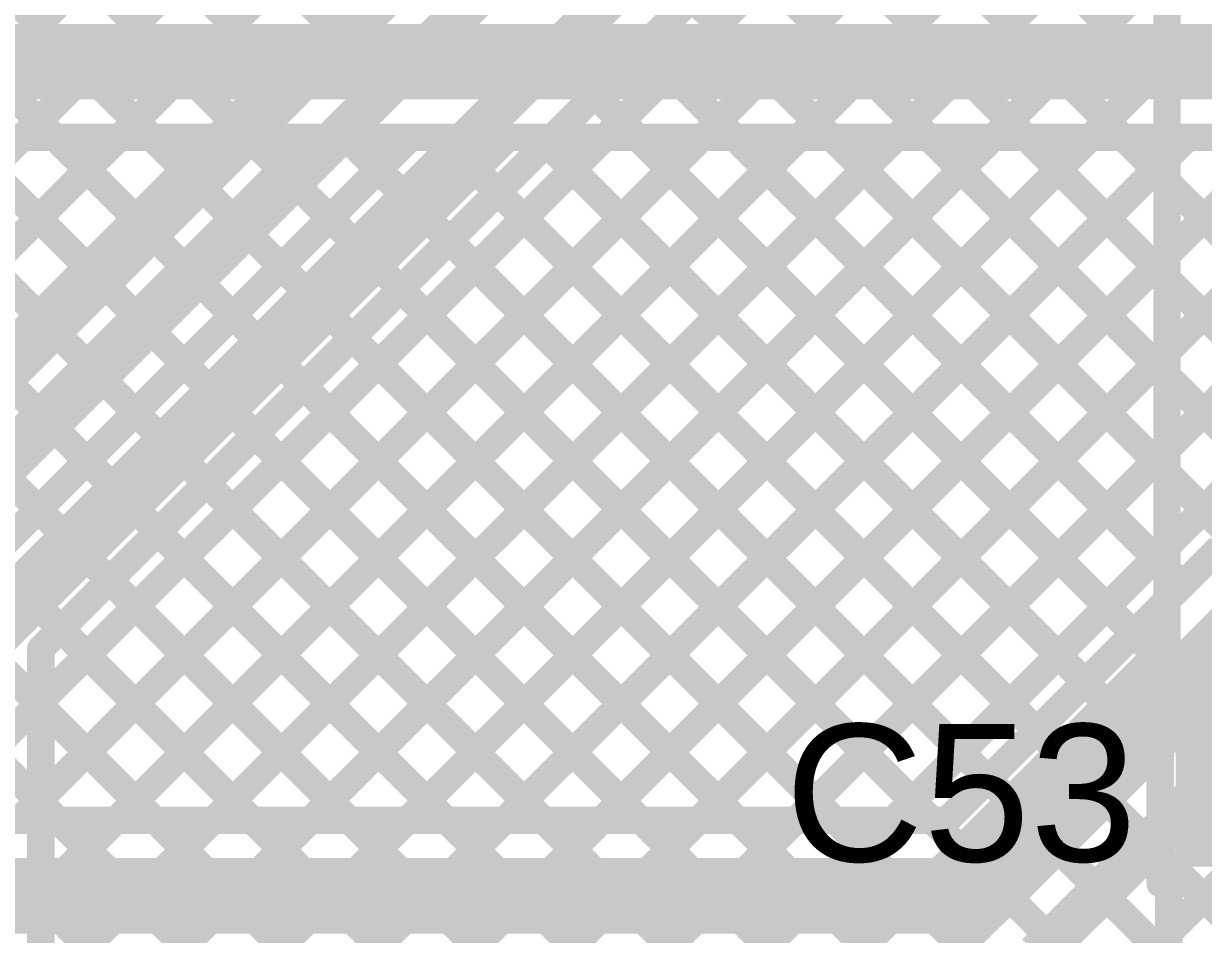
# Model space of a CAD drawing. Header units: millimetres. Extents: x 0 to 214, y 0 to 214.
# Drawn here: x 2.037 to 2.3806, y 3.0317 to 3.2971 of the extents above; entities that cross this region are included whole.
import ezdxf

# ---------------------------------------------------------------- set-up
doc = ezdxf.new("R2010")
doc.units = ezdxf.units.MM
doc.header["$MEASUREMENT"] = 0
for name, color, linetype in [('BottomLayer', 5, 'Continuous'), ('TopLayer', 1, 'Continuous'), ('TopOverlay', 2, 'Continuous'), ('TopPaste', 8, 'Continuous'), ('TopSolder', 216, 'Continuous')]:
    doc.layers.add(name, color=color, linetype=linetype)
doc.styles.add('Arial', font='', dxfattribs={"height": 0.2})
doc.styles.get('Arial').set_extended_font_data('Arial')

# ---------------------------------------------------------------- blocks, each defined once
blk = doc.blocks.new('C__0603_266')
at = {"layer": 'TopLayer'}
for points in [[(-0.015, 0.0175), (-0.015, -0.0175), (-0.045, -0.0175), (-0.045, 0.0175)], [(0.045, 0.0175), (0.045, -0.0175), (0.015, -0.0175), (0.015, 0.0175)]]:
    blk.add_hatch(color=1, dxfattribs=at).paths.add_polyline_path(points)
at = {"layer": 'TopPaste'}
for points in [[(-0.015, 0.0175), (-0.015, -0.0175), (-0.045, -0.0175), (-0.045, 0.0175)], [(0.045, 0.0175), (0.045, -0.0175), (0.015, -0.0175), (0.015, 0.0175)]]:
    blk.add_hatch(color=8, dxfattribs=at).paths.add_polyline_path(points)
at = {"layer": 'TopSolder'}
for points in [[(-0.01264, 0.01986), (-0.01264, -0.01986), (-0.04736, -0.01986), (-0.04736, 0.01986)], [(0.04736, 0.01986), (0.04736, -0.01986), (0.01264, -0.01986), (0.01264, 0.01986)]]:
    blk.add_hatch(color=216, dxfattribs=at).paths.add_polyline_path(points)
at = {"layer": 'TopOverlay', "const_width": 0.005}
for points in [[(-0.049, -0.021), (-0.049, 0.021)], [(-0.049, 0.021), (-0.018, 0.021)], [(0.018, 0.021), (0.049, 0.021)], [(0.049, -0.021), (0.049, 0.021)], [(-0.049, -0.021), (-0.018, -0.021)], [(0.018, -0.021), (0.049, -0.021)]]:
    blk.add_lwpolyline(points, dxfattribs=at)
at = {"layer": 'TopOverlay', "const_width": 0.0025}
for points in [[(-0.05025, 0.021, 1), (-0.04775, 0.021, 1)], [(-0.05025, 0.021, 1), (-0.04775, 0.021, 1)], [(-0.01925, 0.021, 1), (-0.01675, 0.021, 1)], [(0.01675, 0.021, 1), (0.01925, 0.021, 1)], [(0.04775, 0.021, 1), (0.05025, 0.021, 1)], [(0.04775, 0.021, 1), (0.05025, 0.021, 1)], [(-0.05025, -0.021, 1), (-0.04775, -0.021, 1)], [(-0.05025, -0.021, 1), (-0.04775, -0.021, 1)], [(-0.01925, -0.021, 1), (-0.01675, -0.021, 1)], [(0.01675, -0.021, 1), (0.01925, -0.021, 1)], [(0.04775, -0.021, 1), (0.05025, -0.021, 1)], [(0.04775, -0.021, 1), (0.05025, -0.021, 1)]]:
    blk.add_lwpolyline(points, format="xyb", close=True, dxfattribs=at)

msp = doc.modelspace()

# ---------------------------------------------------------------- linework, layer by layer
at = {"layer": 'BottomLayer'}
for points, const_width in [([(1.754, 3.286), (2.773, 3.286)], 0.022), ([(1.754, 3.264), (2.76389, 3.264)], 0.008), ([(1.83763, 3.065), (2.03663, 3.264)], 0.008), ([(1.84798, 3.264), (2.04698, 3.065)], 0.008), ([(1.86592, 3.065), (2.06492, 3.264)], 0.008), ([(1.87627, 3.264), (2.07527, 3.065)], 0.008), ([(1.8942, 3.065), (2.0932, 3.264)], 0.008), ([(1.90455, 3.264), (2.10355, 3.065)], 0.008), ([(1.92249, 3.065), (2.12149, 3.264)], 0.008), ([(1.93284, 3.264), (2.13184, 3.065)], 0.008), ([(1.95077, 3.065), (2.14977, 3.264)], 0.008), ([(1.96112, 3.264), (2.16012, 3.065)], 0.008), ([(1.97905, 3.065), (2.17805, 3.264)], 0.008), ([(1.9894, 3.264), (2.1884, 3.065)], 0.008), ([(2.00734, 3.065), (2.20634, 3.264)], 0.008), ([(2.01769, 3.264), (2.21669, 3.065)], 0.008), ([(2.03562, 3.065), (2.23462, 3.264)], 0.008), ([(2.04597, 3.264), (2.24497, 3.065)], 0.008), ([(2.06391, 3.065), (2.26291, 3.264)], 0.008), ([(2.07426, 3.264), (2.27326, 3.065)], 0.008), ([(2.09219, 3.065), (2.29119, 3.264)], 0.008), ([(2.10254, 3.264), (2.30154, 3.065)], 0.008), ([(2.12048, 3.065), (2.31948, 3.264)], 0.008), ([(2.13083, 3.264), (2.31786, 3.07697)], 0.008), ([(2.14876, 3.065), (2.34776, 3.264)], 0.008), ([(2.15911, 3.264), (2.332, 3.09111)], 0.008), ([(2.17704, 3.065), (2.37604, 3.264)], 0.008), ([(2.18739, 3.264), (2.34614, 3.10525)], 0.008), ([(2.20533, 3.065), (2.40433, 3.264)], 0.008), ([(2.21568, 3.264), (2.36028, 3.1194)], 0.008), ([(2.23361, 3.065), (2.43261, 3.264)], 0.008), ([(2.24396, 3.264), (2.37443, 3.13354)], 0.008), ([(2.2619, 3.065), (2.4609, 3.264)], 0.008), ([(2.27225, 3.264), (2.38888, 3.14736)], 0.008), ([(2.29018, 3.065), (2.48918, 3.264)], 0.008), ([(2.30053, 3.264), (2.41353, 3.151)], 0.008), ([(2.32882, 3.264), (2.44182, 3.151)], 0.008), ([(2.3571, 3.264), (2.4701, 3.151)], 0.008), ([(2.30589, 3.065), (2.3854, 3.14452)], 0.008), ([(2.315, 3.043), (2.401, 3.129)], 0.022), ([(2.22741, 2.91738), (2.41703, 3.107)], 0.008), ([(2.25032, 2.912), (2.44532, 3.107)], 0.008), ([(2.3306, 3.02748), (2.41011, 3.107)], 0.008), ([(2.37725, 3.07414), (2.52112, 2.93028)], 0.008), ([(1.67403, 3.065), (2.30589, 3.065)], 0.008), ([(2.36311, 3.06), (2.50697, 2.91614)], 0.008), ([(1.668, 3.043), (2.315, 3.043)], 0.022), ([(2.34897, 3.04586), (2.49283, 2.90199)], 0.008), ([(2.33483, 3.03171), (2.44883, 2.91771)], 0.008)]:
    msp.add_lwpolyline(points, dxfattribs=dict(at, const_width=const_width))
for points, const_width in [([(2.03463, 3.264, 1), (2.03863, 3.264, 1)], 0.004), ([(2.04397, 3.264, 1), (2.04797, 3.264, 1)], 0.004), ([(2.06292, 3.264, 1), (2.06692, 3.264, 1)], 0.004), ([(2.07226, 3.264, 1), (2.07626, 3.264, 1)], 0.004), ([(2.0912, 3.264, 1), (2.0952, 3.264, 1)], 0.004), ([(2.10054, 3.264, 1), (2.10454, 3.264, 1)], 0.004), ([(2.11949, 3.264, 1), (2.12349, 3.264, 1)], 0.004), ([(2.12883, 3.264, 1), (2.13283, 3.264, 1)], 0.004), ([(2.14777, 3.264, 1), (2.15177, 3.264, 1)], 0.004), ([(2.15711, 3.264, 1), (2.16111, 3.264, 1)], 0.004), ([(2.17605, 3.264, 1), (2.18005, 3.264, 1)], 0.004), ([(2.18539, 3.264, 1), (2.18939, 3.264, 1)], 0.004), ([(2.20434, 3.264, 1), (2.20834, 3.264, 1)], 0.004), ([(2.21368, 3.264, 1), (2.21768, 3.264, 1)], 0.004), ([(2.23262, 3.264, 1), (2.23662, 3.264, 1)], 0.004), ([(2.24196, 3.264, 1), (2.24596, 3.264, 1)], 0.004), ([(2.26091, 3.264, 1), (2.26491, 3.264, 1)], 0.004), ([(2.27025, 3.264, 1), (2.27425, 3.264, 1)], 0.004), ([(2.28919, 3.264, 1), (2.29319, 3.264, 1)], 0.004), ([(2.29853, 3.264, 1), (2.30253, 3.264, 1)], 0.004), ([(2.31748, 3.264, 1), (2.32148, 3.264, 1)], 0.004), ([(2.32682, 3.264, 1), (2.33082, 3.264, 1)], 0.004), ([(2.34576, 3.264, 1), (2.34976, 3.264, 1)], 0.004), ([(2.3551, 3.264, 1), (2.3591, 3.264, 1)], 0.004), ([(2.37404, 3.264, 1), (2.37804, 3.264, 1)], 0.004), ([(2.37243, 3.13354, 1), (2.37643, 3.13354, 1)], 0.004), ([(2.35828, 3.1194, 1), (2.36228, 3.1194, 1)], 0.004), ([(2.34414, 3.10525, 1), (2.34814, 3.10525, 1)], 0.004), ([(2.33, 3.09111, 1), (2.334, 3.09111, 1)], 0.004), ([(2.31586, 3.07697, 1), (2.31986, 3.07697, 1)], 0.004), ([(2.37525, 3.07414, 1), (2.37925, 3.07414, 1)], 0.004), ([(2.03362, 3.065, 1), (2.03762, 3.065, 1)], 0.004), ([(2.04498, 3.065, 1), (2.04898, 3.065, 1)], 0.004), ([(2.06191, 3.065, 1), (2.06591, 3.065, 1)], 0.004), ([(2.07327, 3.065, 1), (2.07727, 3.065, 1)], 0.004), ([(2.09019, 3.065, 1), (2.09419, 3.065, 1)], 0.004), ([(2.10155, 3.065, 1), (2.10555, 3.065, 1)], 0.004), ([(2.11848, 3.065, 1), (2.12248, 3.065, 1)], 0.004), ([(2.12984, 3.065, 1), (2.13384, 3.065, 1)], 0.004), ([(2.14676, 3.065, 1), (2.15076, 3.065, 1)], 0.004), ([(2.15812, 3.065, 1), (2.16212, 3.065, 1)], 0.004), ([(2.17504, 3.065, 1), (2.17904, 3.065, 1)], 0.004), ([(2.1864, 3.065, 1), (2.1904, 3.065, 1)], 0.004), ([(2.20333, 3.065, 1), (2.20733, 3.065, 1)], 0.004), ([(2.21469, 3.065, 1), (2.21869, 3.065, 1)], 0.004), ([(2.23161, 3.065, 1), (2.23561, 3.065, 1)], 0.004), ([(2.24297, 3.065, 1), (2.24697, 3.065, 1)], 0.004), ([(2.2599, 3.065, 1), (2.2639, 3.065, 1)], 0.004), ([(2.27126, 3.065, 1), (2.27526, 3.065, 1)], 0.004), ([(2.28818, 3.065, 1), (2.29218, 3.065, 1)], 0.004), ([(2.29954, 3.065, 1), (2.30354, 3.065, 1)], 0.004), ([(2.30389, 3.065, 1), (2.30789, 3.065, 1)], 0.004), ([(2.30389, 3.065, 1), (2.30789, 3.065, 1)], 0.004), ([(2.36111, 3.06, 1), (2.36511, 3.06, 1)], 0.004), ([(2.3095, 3.043, 1), (2.3205, 3.043, 1)], 0.011), ([(2.3095, 3.043, 1), (2.3205, 3.043, 1)], 0.011), ([(2.34697, 3.04586, 1), (2.35097, 3.04586, 1)], 0.004), ([(2.33283, 3.03171, 1), (2.33683, 3.03171, 1)], 0.004)]:
    msp.add_lwpolyline(points, format="xyb", close=True, dxfattribs=dict(at, const_width=const_width))
at = {"layer": 'TopLayer'}
for points, const_width in [([(1.86816, 3.03896), (2.40416, 3.57496)], 0.008), ([(1.976, 3.13591), (2.23709, 3.397)], 0.008), ([(1.88819, 3.3935), (2.06089, 3.2208)], 0.008), ([(1.91647, 3.3935), (2.07503, 3.23494)], 0.008), ([(1.94476, 3.3935), (2.08917, 3.24908)], 0.008), ([(1.97304, 3.3935), (2.10331, 3.26323)], 0.008), ([(2.00133, 3.3935), (2.11746, 3.27737)], 0.008), ([(1.86732, 3.38609), (2.04675, 3.20666)], 0.008), ([(1.988, 3.12387), (2.24913, 3.385)], 0.012), ([(2.025, 3.122), (2.269, 3.366)], 0.012), ([(1.82573, 3.08138), (2.09785, 3.3535)], 0.008), ([(1.83987, 3.06724), (2.12613, 3.3535)], 0.008), ([(1.85401, 3.0531), (2.15446, 3.35355)], 0.008), ([(2.06961, 3.3535), (2.1316, 3.29151)], 0.008), ([(2.042, 3.01481), (2.37619, 3.349)], 0.008), ([(2.042, 3.11496), (2.27604, 3.349)], 0.008), ([(2.042, 3.09966), (2.29134, 3.349)], 0.008), ([(2.042, 3.07138), (2.31962, 3.349)], 0.008), ([(2.042, 3.04309), (2.34791, 3.349)], 0.008), ([(2.27407, 3.34703), (2.37, 3.2511)], 0.008), ([(2.30038, 3.349), (2.37, 3.27938)], 0.008), ([(2.25993, 3.33289), (2.37, 3.22282)], 0.008), ([(2.37, 3.112), (2.37, 3.328)], 0.008), ([(2.24579, 3.31874), (2.37, 3.19453)], 0.008), ([(2.042, 2.98652), (2.37, 3.31452)], 0.008), ([(2.23164, 3.3046), (2.37, 3.16625)], 0.008), ([(2.2175, 3.29046), (2.37, 3.13796)], 0.008), ([(2.042, 2.95824), (2.37, 3.28624)], 0.008), ([(2.20336, 3.27632), (2.3705, 3.10918)], 0.008), ([(2.18922, 3.26218), (2.368, 3.08339)], 0.008), ([(2.042, 2.92996), (2.37, 3.25796)], 0.008), ([(2.17508, 3.24803), (2.368, 3.05511)], 0.008), ([(2.16093, 3.23389), (2.3705, 3.02433)], 0.008), ([(2.042, 2.90167), (2.37, 3.22967)], 0.008), ([(2.14679, 3.21975), (2.36704, 2.9995)], 0.008), ([(2.13265, 3.20561), (2.33876, 2.9995)], 0.008), ([(2.042, 2.87339), (2.37, 3.20139)], 0.008), ([(2.11851, 3.19147), (2.31047, 2.9995)], 0.008), ([(2.10437, 3.17732), (2.28219, 2.9995)], 0.008), ([(2.19639, 2.99949), (2.37, 3.1731)], 0.008), ([(2.09022, 3.16318), (2.2539, 2.9995)], 0.008), ([(2.07608, 3.14904), (2.22562, 2.9995)], 0.008), ([(2.22468, 2.9995), (2.37, 3.14482)], 0.008), ([(2.06194, 3.1349), (2.19734, 2.9995)], 0.008), ([(2.0478, 3.12075), (2.17816, 2.99039)], 0.008), ([(2.25297, 2.9995), (2.37, 3.11653)], 0.008), ([(2.042, 2.47921), (2.042, 3.11496)], 0.008), ([(2.3705, 3.1035), (2.3705, 3.112)], 0.008), ([(2.368, 3.0465), (2.368, 3.1035)], 0.008), ([(2.042, 3.09827), (2.16402, 2.97625)], 0.008), ([(2.28125, 2.9995), (2.368, 3.08625)], 0.008), ([(2.042, 3.06998), (2.14987, 2.96211)], 0.008), ([(2.30953, 2.9995), (2.368, 3.05797)], 0.008), ([(2.3705, 3.0045), (2.3705, 3.0465)], 0.008), ([(2.042, 3.0417), (2.13573, 2.94797)], 0.008), ([(2.33782, 2.9995), (2.3705, 3.03218)], 0.008)]:
    msp.add_lwpolyline(points, dxfattribs=dict(at, const_width=const_width))
at = {"layer": 'TopLayer', "const_width": 0.004}
for points in [[(2.1296, 3.29151, 1), (2.1336, 3.29151, 1)], [(2.2155, 3.29046, 1), (2.2195, 3.29046, 1)], [(2.368, 3.28624, 1), (2.372, 3.28624, 1)], [(2.368, 3.27938, 1), (2.372, 3.27938, 1)], [(2.11546, 3.27737, 1), (2.11946, 3.27737, 1)], [(2.20136, 3.27632, 1), (2.20536, 3.27632, 1)], [(2.10132, 3.26323, 1), (2.10532, 3.26323, 1)], [(2.18722, 3.26218, 1), (2.19122, 3.26218, 1)], [(2.368, 3.25796, 1), (2.372, 3.25796, 1)], [(2.368, 3.2511, 1), (2.372, 3.2511, 1)], [(2.08717, 3.24908, 1), (2.09117, 3.24908, 1)], [(2.17308, 3.24803, 1), (2.17708, 3.24803, 1)], [(2.07303, 3.23494, 1), (2.07703, 3.23494, 1)], [(2.15893, 3.23389, 1), (2.16293, 3.23389, 1)], [(2.368, 3.22967, 1), (2.372, 3.22967, 1)], [(2.368, 3.22282, 1), (2.372, 3.22282, 1)], [(2.05889, 3.2208, 1), (2.06289, 3.2208, 1)], [(2.14479, 3.21975, 1), (2.14879, 3.21975, 1)], [(2.04475, 3.20666, 1), (2.04875, 3.20666, 1)], [(2.13065, 3.20561, 1), (2.13465, 3.20561, 1)], [(2.368, 3.20139, 1), (2.372, 3.20139, 1)], [(2.368, 3.19453, 1), (2.372, 3.19453, 1)], [(2.11651, 3.19147, 1), (2.12051, 3.19147, 1)], [(2.10237, 3.17732, 1), (2.10637, 3.17732, 1)], [(2.368, 3.1731, 1), (2.372, 3.1731, 1)], [(2.368, 3.16625, 1), (2.372, 3.16625, 1)], [(2.08822, 3.16318, 1), (2.09222, 3.16318, 1)], [(2.07408, 3.14904, 1), (2.07808, 3.14904, 1)], [(2.368, 3.14482, 1), (2.372, 3.14482, 1)], [(2.368, 3.13796, 1), (2.372, 3.13796, 1)], [(2.05994, 3.1349, 1), (2.06394, 3.1349, 1)], [(2.0458, 3.12075, 1), (2.0498, 3.12075, 1)], [(2.368, 3.11653, 1), (2.372, 3.11653, 1)], [(2.04, 3.11496, 1), (2.044, 3.11496, 1)], [(2.04, 3.11496, 1), (2.044, 3.11496, 1)], [(2.368, 3.112, 1), (2.372, 3.112, 1)], [(2.3685, 3.112, 1), (2.3725, 3.112, 1)], [(2.3685, 3.10918, 1), (2.3725, 3.10918, 1)], [(2.366, 3.1035, 1), (2.37, 3.1035, 1)], [(2.3685, 3.1035, 1), (2.3725, 3.1035, 1)], [(2.04, 3.09966, 1), (2.044, 3.09966, 1)], [(2.04, 3.09827, 1), (2.044, 3.09827, 1)], [(2.366, 3.08625, 1), (2.37, 3.08625, 1)], [(2.366, 3.08339, 1), (2.37, 3.08339, 1)], [(2.04, 3.07138, 1), (2.044, 3.07138, 1)], [(2.04, 3.06998, 1), (2.044, 3.06998, 1)], [(2.366, 3.05797, 1), (2.37, 3.05797, 1)], [(2.366, 3.05511, 1), (2.37, 3.05511, 1)], [(2.366, 3.0465, 1), (2.37, 3.0465, 1)], [(2.3685, 3.0465, 1), (2.3725, 3.0465, 1)], [(2.04, 3.04309, 1), (2.044, 3.04309, 1)], [(2.04, 3.0417, 1), (2.044, 3.0417, 1)], [(2.3685, 3.03218, 1), (2.3725, 3.03218, 1)]]:
    msp.add_lwpolyline(points, format="xyb", close=True, dxfattribs=at)

# ---------------------------------------------------------------- block references
msp.add_blockref('C__0603_266', (2.424, 3.075))

# ---------------------------------------------------------------- texts
at = {"layer": 'TopOverlay', "style": 'Arial'}
msp.add_text('C53', height=0.04, dxfattribs=at).set_placement((2.25868, 3.05301))

doc.saveas('drawing.dxf')
